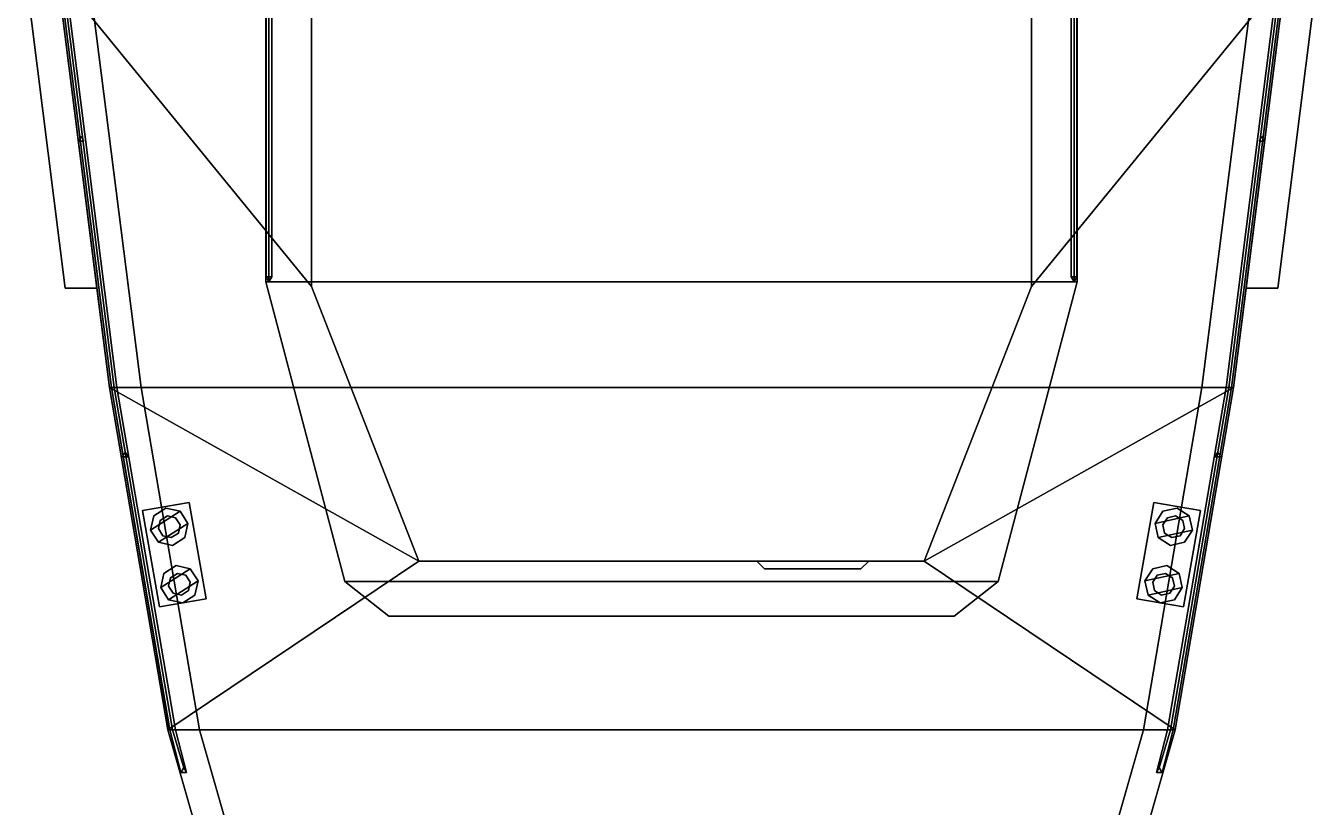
# Model space of a CAD drawing. Extents: x -4.2 to 4.5, y -27.1 to 28.6.
# Drawn here: x -4.09 to 4.09, y -19.12 to -14.17 of the extents above; entities that cross this region are included whole.
import ezdxf

# ---------------------------------------------------------------- set-up
doc = ezdxf.new("R2010")
doc.units = 0
doc.layers.get('0').update_dxf_attribs({"linetype": 'CONTINUOUS'})
doc.layers.add('RAILINGS', color=6, linetype='CONTINUOUS')
doc.layers.add('SUPERSTRUCTURE', color=3, linetype='CONTINUOUS')

msp = doc.modelspace()

# ---------------------------------------------------------------- linework, layer by layer
for points in [[(-3.95, -11.13, 0.89), (-3.89, -13.85, 0.89), (-2.28, -15.82, 0.89), (-2.28, -9.36, 0.89)], [(2.28, -9.36, 0.89), (2.28, -15.82, 0.89), (3.89, -13.85, 0.89), (3.95, -11.13, 0.89)], [(-4.09, -13.85, 0.5), (-4.09, -13.85, 0.25), (-3.84, -15.83, 0.25), (-3.84, -15.83, 0.5)], [(-3.84, -15.83, 0.25), (-4.09, -13.85, 0.25), (-3.89, -13.85, 0.25), (-3.64, -15.83, 0.25)], [(-3.64, -15.83, 0.5), (-3.89, -13.85, 0.5), (-4.09, -13.85, 0.5), (-3.84, -15.83, 0.5)], [(-3.89, -13.85), (-3.89, -13.85, -1.15), (-3.56, -16.46, -1.15), (-3.56, -16.46)], [(-3.89, -13.85, -1.15), (-3.69, -13.85, -1.36), (-3.36, -16.46, -1.36), (-3.56, -16.46, -1.15)], [(-3.89, -13.85, 0.25), (-3.89, -13.85), (-3.56, -16.46), (-3.64, -15.83, 0.25)], [(-3.56, -16.46, 0.89), (-3.89, -13.85, 0.89), (-3.89, -13.85, 0.5), (-3.64, -15.83, 0.5)], [(-1.6, -17.56, 0.89), (-2.28, -15.82, 0.89), (-3.89, -13.85, 0.89), (-3.56, -16.46, 0.89)], [(-3.36, -16.46, -1.36), (-3.69, -13.85, -1.36), (3.69, -13.85, -1.36), (3.36, -16.46, -1.36)], [(3.56, -16.46, 0.89), (3.89, -13.85, 0.89), (2.28, -15.82, 0.89), (1.6, -17.56, 0.89)], [(3.36, -16.46, -1.36), (3.69, -13.85, -1.36), (3.89, -13.85, -1.15), (3.56, -16.46, -1.15)], [(3.56, -16.46, -1.15), (3.89, -13.85, -1.15), (3.89, -13.85), (3.56, -16.46)], [(3.56, -16.46), (3.89, -13.85), (3.89, -13.85, 0.25), (3.64, -15.83, 0.25)], [(3.64, -15.83, 0.5), (3.89, -13.85, 0.5), (3.89, -13.85, 0.89), (3.56, -16.46, 0.89)], [(3.84, -15.83, 0.5), (4.09, -13.85, 0.5), (3.89, -13.85, 0.5), (3.64, -15.83, 0.5)], [(3.64, -15.83, 0.25), (3.89, -13.85, 0.25), (4.09, -13.85, 0.25), (3.84, -15.83, 0.25)], [(4.09, -13.85, 0.25), (4.09, -13.85, 0.5), (3.84, -15.83, 0.5), (3.84, -15.83, 0.25)], [(-3.84, -15.83, 0.5), (-3.84, -15.83, 0.25), (-3.64, -15.83, 0.25), (-3.64, -15.83, 0.5)], [(-3.64, -15.83, 0.5), (-3.64, -15.83, 0.25), (-3.56, -16.46), (-3.56, -16.46, 0.89)], [(3.64, -15.83, 0.25), (3.64, -15.83, 0.5), (3.56, -16.46, 0.89), (3.56, -16.46)], [(3.84, -15.83, 0.25), (3.84, -15.83, 0.5), (3.64, -15.83, 0.5), (3.64, -15.83, 0.25)], [(-3.56, -16.46, -1.15), (-3.19, -18.63, -1.15), (-3.19, -18.63), (-3.56, -16.46)], [(-3.36, -16.46, -1.36), (-2.99, -18.63, -1.36), (-3.19, -18.63, -1.15), (-3.56, -16.46, -1.15)], [(-3.56, -16.46), (-3.19, -18.63), (-3.19, -18.63, 0.89), (-3.56, -16.46, 0.89)], [(-3.56, -16.46, 0.89), (-3.19, -18.63, 0.89), (-3.19, -18.63, 0.89), (-1.6, -17.56, 0.89)], [(3.36, -16.46, -1.36), (2.99, -18.63, -1.36), (-2.99, -18.63, -1.36), (-3.36, -16.46, -1.36)], [(1.6, -17.56, 0.89), (3.19, -18.63, 0.89), (3.56, -16.46, 0.89), (1.6, -17.56, 0.89)], [(3.19, -18.63, -1.15), (2.99, -18.63, -1.36), (3.36, -16.46, -1.36), (3.56, -16.46, -1.15)], [(3.19, -18.63), (3.19, -18.63, -1.15), (3.56, -16.46, -1.15), (3.56, -16.46)], [(3.19, -18.63, 0.89), (3.19, -18.63), (3.56, -16.46), (3.56, -16.46, 0.89)], [(-3.0561, -17.1887, 0.96), (-3.0561, -17.1887, 0.89), (-3.3516, -17.2408, 0.89), (-3.3516, -17.2408, 0.96)], [(-3.3516, -17.2408, 0.96), (-3.2439, -17.8513, 0.96), (-2.9484, -17.7992, 0.96), (-3.0561, -17.1887, 0.96)], [(-3.3516, -17.2408, 0.89), (-3.2439, -17.8513, 0.89), (-3.2439, -17.8513, 0.96), (-3.3516, -17.2408, 0.96)], [(-3.2021, -17.2246, 1.25), (-3.2796, -17.2739, 1.25), (-3.2994, -17.3636, 1.25), (-3.1124, -17.2444, 1.25)], [(-3.1124, -17.2444, 1.25), (-3.2994, -17.3636, 1.25), (-3.2501, -17.441, 1.25), (-3.0631, -17.3219, 1.25)], [(-3.2021, -17.2246, 1.2), (-3.2796, -17.2739, 1.2), (-3.2796, -17.2739, 1.25), (-3.2021, -17.2246, 1.25)], [(-3.1124, -17.2444, 1.2), (-3.2021, -17.2246, 1.2), (-3.2021, -17.2246, 1.25), (-3.1124, -17.2444, 1.25)], [(-3.0631, -17.3219, 1.2), (-3.1124, -17.2444, 1.2), (-3.1124, -17.2444, 1.25), (-3.0631, -17.3219, 1.25)], [(-2.9484, -17.7992, 0.96), (-2.9484, -17.7992, 0.89), (-3.0561, -17.1887, 0.89), (-3.0561, -17.1887, 0.96)], [(3.0561, -17.1887, 0.89), (2.9484, -17.7992, 0.89), (2.9484, -17.7992, 0.96), (3.0561, -17.1887, 0.96)], [(3.0561, -17.1887, 0.96), (2.9484, -17.7992, 0.96), (3.2439, -17.8513, 0.96), (3.3516, -17.2408, 0.96)], [(3.3516, -17.2408, 0.96), (3.3516, -17.2408, 0.89), (3.0561, -17.1887, 0.89), (3.0561, -17.1887, 0.96)], [(3.2021, -17.2246, 1.25), (3.1124, -17.2444, 1.25), (3.0631, -17.3219, 1.25), (3.2796, -17.2739, 1.25)], [(3.1124, -17.2444, 1.2), (3.0631, -17.3219, 1.2), (3.0631, -17.3219, 1.25), (3.1124, -17.2444, 1.25)], [(3.2021, -17.2246, 1.2), (3.1124, -17.2444, 1.2), (3.1124, -17.2444, 1.25), (3.2021, -17.2246, 1.25)], [(3.2796, -17.2739, 1.2), (3.2021, -17.2246, 1.2), (3.2021, -17.2246, 1.25), (3.2796, -17.2739, 1.25)], [(3.2439, -17.8513, 0.96), (3.2439, -17.8513, 0.89), (3.3516, -17.2408, 0.89), (3.3516, -17.2408, 0.96)], [(-3.2796, -17.2739, 1.2), (-3.2994, -17.3636, 1.2), (-3.2994, -17.3636, 1.25), (-3.2796, -17.2739, 1.25)], [(-3.2386, -17.3026, 0.96), (-3.2502, -17.3549, 0.96), (-3.2502, -17.3549, 1.2), (-3.2386, -17.3026, 1.2)], [(-3.0631, -17.3219, 1.25), (-3.2501, -17.441, 1.25), (-3.1604, -17.4609, 1.25), (-3.083, -17.4116, 1.25)], [(-3.1934, -17.2738, 0.96), (-3.2386, -17.3026, 0.96), (-3.2386, -17.3026, 1.2), (-3.1934, -17.2738, 1.2)], [(-3.1411, -17.2854, 0.96), (-3.1934, -17.2738, 0.96), (-3.1934, -17.2738, 1.2), (-3.1411, -17.2854, 1.2)], [(-3.1123, -17.3306, 0.96), (-3.1411, -17.2854, 0.96), (-3.1411, -17.2854, 1.2), (-3.1123, -17.3306, 1.2)], [(-3.1239, -17.3829, 0.96), (-3.1123, -17.3306, 0.96), (-3.1123, -17.3306, 1.2), (-3.1239, -17.3829, 1.2)], [(-3.083, -17.4116, 1.2), (-3.0631, -17.3219, 1.2), (-3.0631, -17.3219, 1.25), (-3.083, -17.4116, 1.25)], [(3.2796, -17.2739, 1.25), (3.0631, -17.3219, 1.25), (3.083, -17.4116, 1.25), (3.2994, -17.3636, 1.25)], [(3.0631, -17.3219, 1.2), (3.083, -17.4116, 1.2), (3.083, -17.4116, 1.25), (3.0631, -17.3219, 1.25)], [(3.1411, -17.2854, 0.96), (3.1123, -17.3306, 0.96), (3.1123, -17.3306, 1.2), (3.1411, -17.2854, 1.2)], [(3.1123, -17.3306, 0.96), (3.1239, -17.3829, 0.96), (3.1239, -17.3829, 1.2), (3.1123, -17.3306, 1.2)], [(3.1934, -17.2738, 0.96), (3.1411, -17.2854, 0.96), (3.1411, -17.2854, 1.2), (3.1934, -17.2738, 1.2)], [(3.2386, -17.3026, 0.96), (3.1934, -17.2738, 0.96), (3.1934, -17.2738, 1.2), (3.2386, -17.3026, 1.2)], [(3.2502, -17.3549, 0.96), (3.2386, -17.3026, 0.96), (3.2386, -17.3026, 1.2), (3.2502, -17.3549, 1.2)], [(3.2994, -17.3636, 1.2), (3.2796, -17.2739, 1.2), (3.2796, -17.2739, 1.25), (3.2994, -17.3636, 1.25)], [(-3.2994, -17.3636, 1.2), (-3.2501, -17.441, 1.2), (-3.2501, -17.441, 1.25), (-3.2994, -17.3636, 1.25)], [(-3.2502, -17.3549, 0.96), (-3.2214, -17.4001, 0.96), (-3.2214, -17.4001, 1.2), (-3.2502, -17.3549, 1.2)], [(-3.2214, -17.4001, 0.96), (-3.1691, -17.4117, 0.96), (-3.1691, -17.4117, 1.2), (-3.2214, -17.4001, 1.2)], [(-3.1691, -17.4117, 0.96), (-3.1239, -17.3829, 0.96), (-3.1239, -17.3829, 1.2), (-3.1691, -17.4117, 1.2)], [(-3.1604, -17.4609, 1.2), (-3.083, -17.4116, 1.2), (-3.083, -17.4116, 1.25), (-3.1604, -17.4609, 1.25)], [(3.2994, -17.3636, 1.25), (3.083, -17.4116, 1.25), (3.1604, -17.4609, 1.25), (3.2501, -17.441, 1.25)], [(3.083, -17.4116, 1.2), (3.1604, -17.4609, 1.2), (3.1604, -17.4609, 1.25), (3.083, -17.4116, 1.25)], [(3.1239, -17.3829, 0.96), (3.1691, -17.4117, 0.96), (3.1691, -17.4117, 1.2), (3.1239, -17.3829, 1.2)], [(3.1691, -17.4117, 0.96), (3.2214, -17.4001, 0.96), (3.2214, -17.4001, 1.2), (3.1691, -17.4117, 1.2)], [(3.2214, -17.4001, 0.96), (3.2502, -17.3549, 0.96), (3.2502, -17.3549, 1.2), (3.2214, -17.4001, 1.2)], [(3.2501, -17.441, 1.2), (3.2994, -17.3636, 1.2), (3.2994, -17.3636, 1.25), (3.2501, -17.441, 1.25)], [(-3.2501, -17.441, 1.2), (-3.1604, -17.4609, 1.2), (-3.1604, -17.4609, 1.25), (-3.2501, -17.441, 1.25)], [(3.1604, -17.4609, 1.2), (3.2501, -17.441, 1.2), (3.2501, -17.441, 1.25), (3.1604, -17.4609, 1.25)], [(-1.6, -17.56, 0.89), (-3.19, -18.63, 0.89), (3.19, -18.63, 0.89), (1.6, -17.56, 0.89)], [(0.54, -17.56, 2.64), (0.54, -17.56, 0.97), (0.59, -17.61, 1.01), (0.59, -17.61, 2.59)], [(0.54, -17.56, 0.97), (1.25, -17.56, 0.97), (1.2, -17.61, 1.01), (0.59, -17.61, 1.01)], [(0.59, -17.61, 2.59), (1.2, -17.61, 2.59), (1.25, -17.56, 2.64), (0.54, -17.56, 2.64)], [(1.2, -17.61, 2.59), (1.2, -17.61, 1.01), (1.25, -17.56, 0.97), (1.25, -17.56, 2.64)], [(-3.1378, -17.5889, 1.25), (-3.2153, -17.6383, 1.25), (-3.2352, -17.728, 1.25), (-3.0482, -17.6088, 1.25)], [(-3.0482, -17.6088, 1.25), (-3.2352, -17.728, 1.25), (-3.1858, -17.8054, 1.25), (-2.9988, -17.6863, 1.25)], [(-3.2153, -17.6383, 1.2), (-3.2352, -17.728, 1.2), (-3.2352, -17.728, 1.25), (-3.2153, -17.6383, 1.25)], [(-3.1378, -17.5889, 1.2), (-3.2153, -17.6383, 1.2), (-3.2153, -17.6383, 1.25), (-3.1378, -17.5889, 1.25)], [(-3.1743, -17.667, 0.96), (-3.1859, -17.7193, 0.96), (-3.1859, -17.7193, 1.2), (-3.1743, -17.667, 1.2)], [(-3.1292, -17.6382, 0.96), (-3.1743, -17.667, 0.96), (-3.1743, -17.667, 1.2), (-3.1292, -17.6382, 1.2)], [(-3.0482, -17.6088, 1.2), (-3.1378, -17.5889, 1.2), (-3.1378, -17.5889, 1.25), (-3.0482, -17.6088, 1.25)], [(-3.0769, -17.6498, 0.96), (-3.1292, -17.6382, 0.96), (-3.1292, -17.6382, 1.2), (-3.0769, -17.6498, 1.2)], [(-3.0481, -17.695, 0.96), (-3.0769, -17.6498, 0.96), (-3.0769, -17.6498, 1.2), (-3.0481, -17.695, 1.2)], [(-2.9988, -17.6863, 1.2), (-3.0482, -17.6088, 1.2), (-3.0482, -17.6088, 1.25), (-2.9988, -17.6863, 1.25)], [(0.59, -17.61, 1.01), (1.2, -17.61, 1.01), (1.2, -17.61, 2.59), (0.59, -17.61, 2.59)], [(3.1378, -17.5889, 1.25), (3.0482, -17.6088, 1.25), (2.9988, -17.6863, 1.25), (3.2153, -17.6383, 1.25)], [(3.0482, -17.6088, 1.2), (2.9988, -17.6863, 1.2), (2.9988, -17.6863, 1.25), (3.0482, -17.6088, 1.25)], [(3.2153, -17.6383, 1.25), (2.9988, -17.6863, 1.25), (3.0187, -17.7759, 1.25), (3.2352, -17.728, 1.25)], [(3.0769, -17.6498, 0.96), (3.0481, -17.695, 0.96), (3.0481, -17.695, 1.2), (3.0769, -17.6498, 1.2)], [(3.1378, -17.5889, 1.2), (3.0482, -17.6088, 1.2), (3.0482, -17.6088, 1.25), (3.1378, -17.5889, 1.25)], [(3.1292, -17.6382, 0.96), (3.0769, -17.6498, 0.96), (3.0769, -17.6498, 1.2), (3.1292, -17.6382, 1.2)], [(3.1743, -17.667, 0.96), (3.1292, -17.6382, 0.96), (3.1292, -17.6382, 1.2), (3.1743, -17.667, 1.2)], [(3.2153, -17.6383, 1.2), (3.1378, -17.5889, 1.2), (3.1378, -17.5889, 1.25), (3.2153, -17.6383, 1.25)], [(3.1859, -17.7193, 0.96), (3.1743, -17.667, 0.96), (3.1743, -17.667, 1.2), (3.1859, -17.7193, 1.2)], [(3.2352, -17.728, 1.2), (3.2153, -17.6383, 1.2), (3.2153, -17.6383, 1.25), (3.2352, -17.728, 1.25)], [(-3.2352, -17.728, 1.2), (-3.1858, -17.8054, 1.2), (-3.1858, -17.8054, 1.25), (-3.2352, -17.728, 1.25)], [(-3.1859, -17.7193, 0.96), (-3.1572, -17.7645, 0.96), (-3.1572, -17.7645, 1.2), (-3.1859, -17.7193, 1.2)], [(-2.9988, -17.6863, 1.25), (-3.1858, -17.8054, 1.25), (-3.0962, -17.8253, 1.25), (-3.0187, -17.7759, 1.25)], [(-3.1049, -17.7761, 0.96), (-3.0597, -17.7473, 0.96), (-3.0597, -17.7473, 1.2), (-3.1049, -17.7761, 1.2)], [(-3.0597, -17.7473, 0.96), (-3.0481, -17.695, 0.96), (-3.0481, -17.695, 1.2), (-3.0597, -17.7473, 1.2)], [(-3.0187, -17.7759, 1.2), (-2.9988, -17.6863, 1.2), (-2.9988, -17.6863, 1.25), (-3.0187, -17.7759, 1.25)], [(2.9988, -17.6863, 1.2), (3.0187, -17.7759, 1.2), (3.0187, -17.7759, 1.25), (2.9988, -17.6863, 1.25)], [(3.2352, -17.728, 1.25), (3.0187, -17.7759, 1.25), (3.0962, -17.8253, 1.25), (3.1858, -17.8054, 1.25)], [(3.0481, -17.695, 0.96), (3.0597, -17.7473, 0.96), (3.0597, -17.7473, 1.2), (3.0481, -17.695, 1.2)], [(3.0597, -17.7473, 0.96), (3.1049, -17.7761, 0.96), (3.1049, -17.7761, 1.2), (3.0597, -17.7473, 1.2)], [(3.1572, -17.7645, 0.96), (3.1859, -17.7193, 0.96), (3.1859, -17.7193, 1.2), (3.1572, -17.7645, 1.2)], [(3.1858, -17.8054, 1.2), (3.2352, -17.728, 1.2), (3.2352, -17.728, 1.25), (3.1858, -17.8054, 1.25)], [(-3.2439, -17.8513, 0.96), (-3.2439, -17.8513, 0.89), (-2.9484, -17.7992, 0.89), (-2.9484, -17.7992, 0.96)], [(-3.1858, -17.8054, 1.2), (-3.0962, -17.8253, 1.2), (-3.0962, -17.8253, 1.25), (-3.1858, -17.8054, 1.25)], [(-3.1572, -17.7645, 0.96), (-3.1049, -17.7761, 0.96), (-3.1049, -17.7761, 1.2), (-3.1572, -17.7645, 1.2)], [(-3.0962, -17.8253, 1.2), (-3.0187, -17.7759, 1.2), (-3.0187, -17.7759, 1.25), (-3.0962, -17.8253, 1.25)], [(2.9484, -17.7992, 0.96), (2.9484, -17.7992, 0.89), (3.2439, -17.8513, 0.89), (3.2439, -17.8513, 0.96)], [(3.0187, -17.7759, 1.2), (3.0962, -17.8253, 1.2), (3.0962, -17.8253, 1.25), (3.0187, -17.7759, 1.25)], [(3.0962, -17.8253, 1.2), (3.1858, -17.8054, 1.2), (3.1858, -17.8054, 1.25), (3.0962, -17.8253, 1.25)], [(3.1049, -17.7761, 0.96), (3.1572, -17.7645, 0.96), (3.1572, -17.7645, 1.2), (3.1049, -17.7761, 1.2)], [(-3.19, -18.63), (-3.19, -18.63, -1.15), (-2.81, -19.96, -1.15), (-2.81, -19.96)], [(-3.19, -18.63, -1.15), (-2.99, -18.63, -1.36), (-2.61, -19.96, -1.36), (-2.81, -19.96, -1.15)], [(-3.19, -18.63, 0.89), (-3.19, -18.63), (-2.81, -19.96), (-2.81, -19.96, 0.89)], [(2.9871, -19.34, 0.89), (3.19, -18.63, 0.89), (-3.19, -18.63, 0.89), (-2.9871, -19.34, 0.89)], [(-2.61, -19.96, -1.36), (-2.99, -18.63, -1.36), (2.99, -18.63, -1.36), (2.61, -19.96, -1.36)], [(2.61, -19.96, -1.36), (2.99, -18.63, -1.36), (3.19, -18.63, -1.15), (2.81, -19.96, -1.15)], [(2.81, -19.96, -1.15), (3.19, -18.63, -1.15), (3.19, -18.63), (2.81, -19.96)], [(2.81, -19.96), (3.19, -18.63), (3.19, -18.63, 0.89), (2.81, -19.96, 0.89)]]:
    msp.add_3dface(points)
at = {"layer": 'RAILINGS'}
for points in [[(-2.5327, -9.92, 3.58), (-2.5673, -9.92, 3.58), (-2.5673, -15.76, 3.58), (-2.5327, -15.76, 3.58)], [(-2.5673, -9.92, 3.58), (-2.55, -9.92, 3.55), (-2.55, -15.79, 3.55), (-2.5673, -15.76, 3.58)], [(-2.5327, -9.92, 4.07), (-2.5673, -9.92, 4.07), (-2.5673, -15.76, 4.07), (-2.5327, -15.76, 4.07)], [(-2.5673, -9.92, 4.07), (-2.55, -9.92, 4.04), (-2.55, -15.79, 4.04), (-2.5673, -15.76, 4.07)], [(-2.55, -9.92, 3.55), (-2.5327, -9.92, 3.58), (-2.5327, -15.76, 3.58), (-2.55, -15.79, 3.55)], [(-2.55, -9.92, 4.04), (-2.5327, -9.92, 4.07), (-2.5327, -15.76, 4.07), (-2.55, -15.79, 4.04)], [(2.5327, -9.92, 4.07), (2.55, -9.92, 4.04), (2.55, -15.79, 4.04), (2.5327, -15.76, 4.07)], [(2.5673, -9.92, 4.07), (2.5327, -9.92, 4.07), (2.5327, -15.76, 4.07), (2.5673, -15.76, 4.07)], [(2.5327, -9.92, 3.58), (2.55, -9.92, 3.55), (2.55, -15.79, 3.55), (2.5327, -15.76, 3.58)], [(2.5673, -9.92, 3.58), (2.5327, -9.92, 3.58), (2.5327, -15.76, 3.58), (2.5673, -15.76, 3.58)], [(2.55, -9.92, 4.04), (2.5673, -9.92, 4.07), (2.5673, -15.76, 4.07), (2.55, -15.79, 4.04)], [(2.55, -9.92, 3.55), (2.5673, -9.92, 3.58), (2.5673, -15.76, 3.58), (2.55, -15.79, 3.55)], [(-3.53, -16.46, 1.86), (-3.5473, -16.46, 1.89), (-3.8773, -13.85, 1.89), (-3.86, -13.85, 1.86)], [(-3.5473, -16.46, 1.89), (-3.5127, -16.46, 1.89), (-3.8427, -13.85, 1.89), (-3.8773, -13.85, 1.89)], [(-3.5127, -16.46, 1.89), (-3.53, -16.46, 1.86), (-3.86, -13.85, 1.86), (-3.8427, -13.85, 1.89)], [(3.5127, -16.46, 1.89), (3.5473, -16.46, 1.89), (3.8773, -13.85, 1.89), (3.8427, -13.85, 1.89)], [(3.53, -16.46, 1.86), (3.5127, -16.46, 1.89), (3.8427, -13.85, 1.89), (3.86, -13.85, 1.86)], [(3.5473, -16.46, 1.89), (3.53, -16.46, 1.86), (3.86, -13.85, 1.86), (3.8773, -13.85, 1.89)], [(-3.74, -14.87, 0.89), (-3.7573, -14.9, 0.89), (-3.7573, -14.9, 1.89), (-3.74, -14.87, 1.86)], [(-3.7227, -14.9, 0.89), (-3.74, -14.87, 0.89), (-3.74, -14.87, 1.86), (-3.7227, -14.9, 1.89)], [(3.74, -14.87, 0.89), (3.7227, -14.9, 0.89), (3.7227, -14.9, 1.89), (3.74, -14.87, 1.86)], [(3.7573, -14.9, 0.89), (3.74, -14.87, 0.89), (3.74, -14.87, 1.86), (3.7573, -14.9, 1.89)], [(-3.7573, -14.9, 0.89), (-3.7227, -14.9, 0.89), (-3.7227, -14.9, 1.89), (-3.7573, -14.9, 1.89)], [(3.7227, -14.9, 0.89), (3.7573, -14.9, 0.89), (3.7573, -14.9, 1.89), (3.7227, -14.9, 1.89)], [(-2.5327, -15.76, 3.07), (-2.5673, -15.76, 3.07), (-2.5673, -15.76, 4.07), (-2.5327, -15.76, 4.07)], [(-2.5673, -15.76, 3.07), (-2.55, -15.79, 3.07), (-2.55, -15.79, 4.04), (-2.5673, -15.76, 4.07)], [(-2.5673, -15.76, 4.07), (-2.55, -15.79, 4.04), (-2.5327, -15.76, 4.07)], [(-2.55, -15.79, 3.07), (-2.5327, -15.76, 3.07), (-2.5327, -15.76, 4.07), (-2.55, -15.79, 4.04)], [(2.5327, -15.76, 3.07), (2.55, -15.79, 3.07), (2.55, -15.79, 4.04), (2.5327, -15.76, 4.07)], [(2.5673, -15.76, 3.07), (2.5327, -15.76, 3.07), (2.5327, -15.76, 4.07), (2.5673, -15.76, 4.07)], [(2.5327, -15.76, 4.07), (2.55, -15.79, 4.04), (2.5673, -15.76, 4.07)], [(2.55, -15.79, 3.07), (2.5673, -15.76, 3.07), (2.5673, -15.76, 4.07), (2.55, -15.79, 4.04)], [(-3.1773, -18.63, 1.89), (-3.1427, -18.63, 1.89), (-3.5127, -16.46, 1.89), (-3.5473, -16.46, 1.89)], [(-3.16, -18.63, 1.86), (-3.18, -18.63, 1.89), (-3.5473, -16.46, 1.89), (-3.53, -16.46, 1.86)], [(-3.1427, -18.63, 1.89), (-3.16, -18.63, 1.86), (-3.53, -16.46, 1.86), (-3.5127, -16.46, 1.89)], [(3.16, -18.63, 1.86), (3.1427, -18.63, 1.89), (3.5127, -16.46, 1.89), (3.53, -16.46, 1.86)], [(3.1427, -18.63, 1.89), (3.1773, -18.63, 1.89), (3.5473, -16.46, 1.89), (3.5127, -16.46, 1.89)], [(3.1773, -18.63, 1.89), (3.16, -18.63, 1.86), (3.53, -16.46, 1.86), (3.5473, -16.46, 1.89)], [(-3.46, -16.87, 0.89), (-3.4773, -16.9, 0.89), (-3.4773, -16.9, 1.89), (-3.46, -16.87, 1.86)], [(-3.4773, -16.9, 0.89), (-3.4427, -16.9, 0.89), (-3.4427, -16.9, 1.89), (-3.4773, -16.9, 1.89)], [(-3.4427, -16.9, 0.89), (-3.46, -16.87, 0.89), (-3.46, -16.87, 1.86), (-3.4427, -16.9, 1.89)], [(3.46, -16.87, 0.89), (3.4427, -16.9, 0.89), (3.4427, -16.9, 1.89), (3.46, -16.87, 1.86)], [(3.4427, -16.9, 0.89), (3.4773, -16.9, 0.89), (3.4773, -16.9, 1.89), (3.4427, -16.9, 1.89)], [(3.4773, -16.9, 0.89), (3.46, -16.87, 0.89), (3.46, -16.87, 1.86), (3.4773, -16.9, 1.89)], [(-3.09, -18.87, 1.86), (-3.1073, -18.9, 1.89), (-3.1773, -18.63, 1.89), (-3.16, -18.63, 1.86)], [(-3.1073, -18.9, 1.89), (-3.0727, -18.9, 1.89), (-3.1427, -18.63, 1.89), (-3.1773, -18.63, 1.89)], [(-3.0727, -18.9, 1.89), (-3.09, -18.87, 1.86), (-3.16, -18.63, 1.86), (-3.1427, -18.63, 1.89)], [(3.0727, -18.9, 1.89), (3.1073, -18.9, 1.89), (3.1773, -18.63, 1.89), (3.1427, -18.63, 1.89)], [(3.09, -18.87, 1.86), (3.0727, -18.9, 1.89), (3.1427, -18.63, 1.89), (3.16, -18.63, 1.86)], [(3.1073, -18.9, 1.89), (3.09, -18.87, 1.86), (3.16, -18.63, 1.86), (3.1773, -18.63, 1.89)], [(-3.09, -18.87, 0.89), (-3.1073, -18.9, 0.89), (-3.1073, -18.9, 1.89), (-3.09, -18.87, 1.86)], [(-3.0727, -18.9, 0.89), (-3.09, -18.87, 0.89), (-3.09, -18.87, 1.86), (-3.0727, -18.9, 1.89)], [(3.09, -18.87, 0.89), (3.0727, -18.9, 0.89), (3.0727, -18.9, 1.89), (3.09, -18.87, 1.86)], [(3.1073, -18.9, 0.89), (3.09, -18.87, 0.89), (3.09, -18.87, 1.86), (3.1073, -18.9, 1.89)], [(-3.1073, -18.9, 0.89), (-3.0727, -18.9, 0.89), (-3.0727, -18.9, 1.89), (-3.1073, -18.9, 1.89)], [(3.0727, -18.9, 0.89), (3.1073, -18.9, 0.89), (3.1073, -18.9, 1.89), (3.0727, -18.9, 1.89)]]:
    msp.add_3dface(points, dxfattribs=at)
at = {"layer": 'SUPERSTRUCTURE'}
for points in [[(-2.28, -10.48, 2.64), (-2.28, -14.08, 2.64), (-2.28, -15.82, 2.75), (-2.28, -9.36, 2.75)], [(-2.28, -9.36, 0.89), (-2.28, -15.82, 0.89), (-2.28, -14.08, 0.97), (-2.28, -10.48, 0.97)], [(2.28, -14.08, 0.97), (2.28, -15.82, 0.89), (2.28, -9.36, 0.89), (2.28, -10.48, 0.97)], [(2.28, -15.82, 2.75), (2.28, -14.08, 2.64), (2.28, -10.48, 2.64), (2.28, -9.36, 2.75)], [(-2.57, -9.66, 2.75), (-2.57, -15.79, 2.75), (-2.57, -15.79, 3.07), (-2.57, -9.92, 3.07)], [(2.57, -15.79, 3.07), (2.57, -15.79, 2.75), (2.57, -9.66, 2.75), (2.57, -9.92, 3.07)], [(-2.57, -9.92, 3.07), (-2.57, -15.79, 3.07), (2.57, -15.79, 3.07), (2.57, -9.92, 3.07)], [(-2.28, -14.08, 0.97), (-2.28, -15.82, 0.89), (-2.28, -15.82, 2.75), (-2.28, -14.08, 2.64)], [(2.28, -15.82, 2.75), (2.28, -15.82, 0.89), (2.28, -14.08, 0.97), (2.28, -14.08, 2.64)], [(-2.57, -15.79, 3.07), (-2.07, -17.69, 3.07), (2.07, -17.69, 3.07), (2.57, -15.79, 3.07)], [(-2.57, -15.79, 2.75), (-2.07, -17.69, 2.75), (-2.07, -17.69, 3.07), (-2.57, -15.79, 3.07)], [(-2.28, -15.82, 0.89), (-1.6, -17.56, 0.89), (-1.6, -17.56, 2.75), (-2.28, -15.82, 2.75)], [(1.6, -17.56, 2.75), (1.6, -17.56, 0.89), (2.28, -15.82, 0.89), (2.28, -15.82, 2.75)], [(2.07, -17.69, 3.07), (2.07, -17.69, 2.75), (2.57, -15.79, 2.75), (2.57, -15.79, 3.07)], [(-1.6, -17.56, 2.75), (0.54, -17.56, 2.64), (1.25, -17.56, 2.64), (1.6, -17.56, 2.75)], [(-1.6, -17.56, 2.75), (-1.6, -17.56, 0.89), (0.54, -17.56, 0.97), (0.54, -17.56, 2.64)], [(0.54, -17.56, 0.97), (-1.6, -17.56, 0.89), (1.6, -17.56, 0.89), (1.25, -17.56, 0.97)], [(1.25, -17.56, 2.64), (1.25, -17.56, 0.97), (1.6, -17.56, 0.89), (1.6, -17.56, 2.75)], [(1.79, -17.91, 3.07), (2.07, -17.69, 3.07), (-2.07, -17.69, 3.07), (-1.79, -17.91, 3.07)], [(-2.07, -17.69, 3.07), (-2.07, -17.69, 2.75), (-1.79, -17.91, 2.75), (-1.79, -17.91, 3.07)], [(1.79, -17.91, 2.75), (2.07, -17.69, 2.75), (2.07, -17.69, 3.07), (1.79, -17.91, 3.07)], [(-1.79, -17.91, 3.07), (-1.79, -17.91, 2.75), (1.79, -17.91, 2.75), (1.79, -17.91, 3.07)]]:
    msp.add_3dface(points, dxfattribs=at)

doc.saveas('drawing.dxf')
